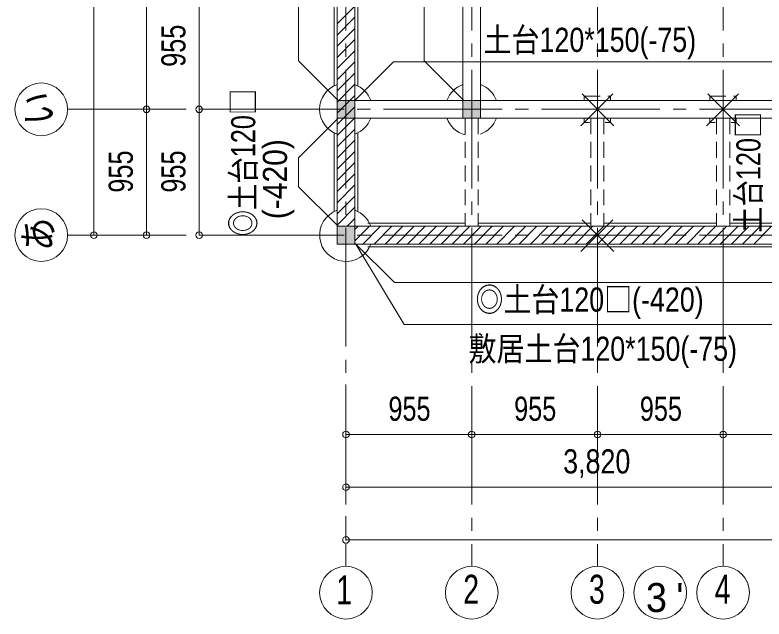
# Model space of a CAD drawing. Units: millimetres at full size, sheet at 1:100. Extents: x -20206 to -461, y -13906 to 13689.
# Drawn here: x -20206 to -14516, y 1120 to 5706 of the extents above; entities that cross this region are included whole.
import ezdxf
from ezdxf.enums import TextEntityAlignment as Align

# ---------------------------------------------------------------- set-up
doc = ezdxf.new("R2010")
doc.units = ezdxf.units.MM
doc.header["$LTSCALE"] = 100
doc.header["$PDMODE"] = 32
doc.header["$PDSIZE"] = 50
doc.linetypes.add('CHAIN2', pattern=[12, 9, -1, 1, -1])
doc.linetypes.add('DASHED1', pattern=[1.8, 1.2, -0.6])
for name, color, linetype, lineweight in [('1-0_通り心', 253, 'CHAIN2', 9), ('1-1_構造・躯体', 7, 'Continuous', 18), ('1-4_見え掛り', 5, 'Continuous', 15), ('1-5_建具枠', 4, 'DASHED1', 9), ('1-B_予備', 4, 'Continuous', 9), ('1-C_ハッチ', 253, 'Continuous', 9), ('1-D_寸法', 4, 'Continuous', 9), ('1-E_文字', 3, 'Continuous', 9), ('1-F_補助線', 3, 'Continuous', 9)]:
    doc.layers.add(name, color=color, linetype=linetype, lineweight=lineweight)
doc.styles.add('ＭＳ Ｐゴシック', font='')
doc.styles.get('ＭＳ Ｐゴシック').set_extended_font_data('MS PGothic')

# ---------------------------------------------------------------- blocks, each defined once
blk = doc.blocks.new('あｓ')
at = {"layer": '1-F_補助線', "color": 4}
blk.add_circle((-152.1, -4.3), 200, dxfattribs=at)
at = {"layer": '1-F_補助線', "style": 'ＭＳ Ｐゴシック', "width": 0.85}
blk.add_text('あ', height=219.9, rotation=90, dxfattribs=at).set_placement((0, -125), align=Align.BOTTOM_LEFT)
blk = doc.blocks.new('２３２１')
at = {"layer": '1-F_補助線', "color": 4}
blk.add_circle((-152.1, -4.3), 200, dxfattribs=at)
at = {"layer": '1-F_補助線', "style": 'ＭＳ Ｐゴシック', "width": 0.85}
blk.add_text('い', height=219.9, rotation=90, dxfattribs=at).set_placement((0, -125), align=Align.BOTTOM_LEFT)
blk = doc.blocks.new('２')
at = {"layer": '1-E_文字', "color": 4}
blk.add_circle((-4.2, 35.5), 200, dxfattribs=at)
at = {"layer": '1-E_文字', "style": 'ＭＳ Ｐゴシック', "width": 0.75}
blk.add_text('2', height=219.9, dxfattribs=at).set_placement((-68.2, -114.5), align=Align.BOTTOM_LEFT)
blk = doc.blocks.new('4')
at = {"layer": '1-F_補助線', "color": 4}
blk.add_circle((1.4, 43.1), 200, dxfattribs=at)
at = {"layer": '1-F_補助線', "style": 'ＭＳ Ｐゴシック', "width": 0.75}
blk.add_text('4', height=219.9, dxfattribs=at).set_placement((-62.6, -106.9), align=Align.BOTTOM_LEFT)
blk = doc.blocks.new('１')
at = {"layer": '1-D_寸法'}
blk.add_circle((2282.1, -7491.6), 200, dxfattribs=at)
at = {"layer": '1-D_寸法', "color": 3, "style": 'ＭＳ Ｐゴシック', "width": 0.75}
blk.add_text('1', height=219.9, dxfattribs=at).set_placement((2208.2, -7646.4), align=Align.BOTTOM_LEFT)
blk = doc.blocks.new('3')
at = {"layer": '1-F_補助線', "color": 4}
blk.add_circle((1.4, 43.1), 200, dxfattribs=at)
at = {"layer": '1-F_補助線', "style": 'ＭＳ Ｐゴシック', "width": 0.75}
blk.add_text('3', height=219.9, dxfattribs=at).set_placement((-62.6, -106.9), align=Align.BOTTOM_LEFT)
blk = doc.blocks.new("3'")
at = {"layer": '1-F_補助線', "color": 4}
blk.add_circle((478.9, 43.1), 200, dxfattribs=at)
at = {"layer": '1-F_補助線', "insert": (369.9, -106.9), "char_height": 219.9, "attachment_point": 7, "style": 'ＭＳ Ｐゴシック'}
blk.add_mtext("\\T1.44;3'", dxfattribs=at)

msp = doc.modelspace()

# ---------------------------------------------------------------- linework, layer by layer
at = {"layer": '1-0_通り心'}
for p, q in [((-17691.7, 13688.6), (-17691.7, 1520)), ((-16736.7, 13688.6), (-16736.7, 1520)), ((-15781.7, 13688.6), (-15781.7, 1520)), ((-14826.7, 13688.6), (-14826.7, 1520)), ((-19806.3, 4989.5), (-4970.9, 4989.5)), ((-19806.3, 4034.5), (-4983.2, 4034.5))]:
    msp.add_line(p, q, dxfattribs=at)
at = {"layer": '1-1_構造・躯体'}
for points in [[(-17759.2, 4922), (-17624.2, 4922), (-17624.2, 5057), (-17759.2, 5057)], [(-16804.2, 4922), (-16669.2, 4922), (-16669.2, 5057), (-16804.2, 5057)], [(-17759.2, 3967), (-17624.2, 3967), (-17624.2, 4102), (-17759.2, 4102)]]:
    msp.add_lwpolyline(points, close=True, dxfattribs=at)
at = {"layer": '1-4_見え掛り'}
for p, q in [((-17759.2, 4034.5), (-17759.2, 11614.5)), ((-17624.2, 4034.5), (-17624.2, 11614.5)), ((-16804.2, 11607), (-16804.2, 5049.5)), ((-16669.2, 11607), (-16669.2, 5049.5)), ((-17624.2, 5057), (-10119.2, 5057)), ((-17624.2, 4922), (-10119.2, 4922)), ((-9984.2, 4102), (-17751.7, 4102)), ((-9984.2, 3967), (-17751.7, 3967))]:
    msp.add_line(p, q, dxfattribs=at)
at = {"layer": '1-4_見え掛り', "linetype": 'DASHED1'}
for p, q in [((-16786.7, 4922), (-16786.7, 4102)), ((-16686.7, 4922), (-16686.7, 4102)), ((-15831.7, 4922), (-15831.7, 4102)), ((-15731.7, 4922), (-15731.7, 4102)), ((-14876.7, 4922), (-14876.7, 4102)), ((-14776.7, 4922), (-14776.7, 4102))]:
    msp.add_line(p, q, dxfattribs=at)
at = {"layer": '1-5_建具枠', "linetype": 'Continuous'}
for p, q in [((-17781.7, 6720.9), (-17781.7, 5168.2)), ((-17601.7, 6720.9), (-17601.7, 5168.2)), ((-17781.7, 4810.9), (-17781.7, 4213.2)), ((-17601.7, 4810.9), (-17601.7, 4213.2)), ((-17526.9, 4124.5), (-16786.7, 4124.5)), ((-16686.7, 4124.5), (-15831.7, 4124.5)), ((-15731.7, 4124.5), (-14876.7, 4124.5)), ((-14776.7, 4124.5), (-14046.1, 4124.5)), ((-17526.9, 3944.5), (-14046.1, 3944.5))]:
    msp.add_line(p, q, dxfattribs=at)
at = {"layer": '1-5_建具枠'}
for p, q in [((-15881.7, 5089.5), (-15681.7, 5089.5)), ((-15881.7, 5057), (-15881.7, 5089.5)), ((-15681.7, 5089.5), (-15681.7, 5057)), ((-14926.7, 5089.5), (-14726.7, 5089.5)), ((-14926.7, 5057), (-14926.7, 5089.5)), ((-14726.7, 5089.5), (-14726.7, 5057)), ((-15881.7, 4889.5), (-15881.7, 4922)), ((-15681.7, 4922), (-15681.7, 4889.5)), ((-14926.7, 4889.5), (-14926.7, 4922)), ((-14726.7, 4922), (-14726.7, 4889.5)), ((-15841.7, 4889.5), (-15881.7, 4889.5)), ((-15681.7, 4889.5), (-15721.7, 4889.5)), ((-14886.7, 4889.5), (-14926.7, 4889.5)), ((-14726.7, 4889.5), (-14766.7, 4889.5))]:
    msp.add_line(p, q, dxfattribs=at)
at = {"layer": '1-5_建具枠', "linetype": 'Continuous'}
for centre, start, end in [((-17691.7, 4989.5), 109.7246, 250.2754), ((-17691.7, 4989.5), 19.7246, 70.2754), ((-16736.7, 4989.5), 109.7246, 160.2754), ((-16736.7, 4989.5), 19.7246, 70.2754), ((-17691.7, 4989.5), 289.7246, 340.2754), ((-16736.7, 4989.5), 199.7246, 255.5225), ((-16736.7, 4989.5), 289.7246, 340.2754), ((-17691.7, 4034.5), 109.7246, 340.2754), ((-17691.7, 4034.5), 19.7246, 70.2754)]:
    msp.add_arc(centre, 200, start, end, dxfattribs=at)
at = {"layer": '1-B_予備'}
for p, q in [((-17096.7, 8442), (-17096.7, 5357)), ((-17751.7, 5057), (-18051.7, 5357)), ((-17624.2, 5057), (-17331.7, 5349.5)), ((-14252.1, 5349.5), (-17331.7, 5349.5)), ((-16796.7, 5057), (-17096.7, 5357)), ((-17751.7, 4922), (-18051.7, 4622)), ((-18051.7, 4622), (-18051.7, 4402)), ((-17751.7, 4102), (-18051.7, 4402)), ((-17624.2, 3974.5), (-17324.2, 3674.5)), ((-17616.7, 3967), (-17248.5, 3356.3)), ((-14239.2, 3674.5), (-17324.2, 3674.5)), ((-14163.5, 3356.3), (-17248.5, 3356.3))]:
    msp.add_line(p, q, dxfattribs=at)
at = {"layer": '1-B_予備', "color": 3, "lineweight": 25}
for p, q in [((-15906.7, 4864.5), (-15664.9, 5106.4)), ((-15656.7, 4864.5), (-15898.6, 5106.4)), ((-14951.7, 4864.5), (-14709.9, 5106.4)), ((-14701.7, 4864.5), (-14943.6, 5106.4)), ((-15906.7, 3909.5), (-15664.9, 4151.4)), ((-15656.7, 3909.5), (-15898.6, 4151.4))]:
    msp.add_line(p, q, dxfattribs=at)
at = {"layer": '1-B_予備'}
msp.add_lwpolyline([(-17751.7, 8742), (-18051.7, 8442), (-18051.7, 5357)], dxfattribs=at)
at = {"layer": '1-B_予備', "color": 8}
for points in [[(-17759.2, 5057), (-17759.2, 4922), (-17624.2, 5057), (-17624.2, 4922)], [(-16804.2, 5057), (-16804.2, 4922), (-16669.2, 5057), (-16669.2, 4922)], [(-17759.2, 4102), (-17759.2, 3967), (-17624.2, 4102), (-17624.2, 3967)]]:
    msp.add_solid(points, dxfattribs=at)
at = {"layer": '1-C_ハッチ'}
for p, q in [((-17759.2, 5638.2), (-17624.2, 5773.2)), ((-17759.2, 5553.4), (-17624.2, 5688.4)), ((-17759.2, 5468.5), (-17624.2, 5603.5)), ((-17759.2, 5383.7), (-17624.2, 5518.7)), ((-17759.2, 5298.8), (-17624.2, 5433.8)), ((-17759.2, 5214), (-17624.2, 5349)), ((-17759.2, 5129.1), (-17624.2, 5264.1)), ((-17759.2, 5044.3), (-17624.2, 5179.3)), ((-17759.2, 4959.4), (-17624.2, 5094.4)), ((-17759.2, 4874.6), (-17624.2, 5009.6)), ((-17759.2, 4789.7), (-17624.2, 4924.7)), ((-17759.2, 4704.9), (-17624.2, 4839.9)), ((-17759.2, 4620), (-17624.2, 4755)), ((-17759.2, 4535.2), (-17624.2, 4670.2)), ((-17759.2, 4450.3), (-17624.2, 4585.3)), ((-17759.2, 4365.5), (-17624.2, 4500.5)), ((-17759.2, 4280.6), (-17624.2, 4415.6)), ((-17759.2, 4195.7), (-17624.2, 4330.7)), ((-17759.2, 4110.9), (-17624.2, 4245.9)), ((-17683.2, 4102), (-17624.2, 4161)), ((-17624.2, 3991.3), (-17513.5, 4102)), ((-17624.2, 4076.2), (-17598.4, 4102)), ((-17563.7, 3967), (-17428.7, 4102)), ((-17478.8, 3967), (-17343.8, 4102)), ((-17394, 3967), (-17259, 4102)), ((-17309.1, 3967), (-17174.1, 4102)), ((-17224.3, 3967), (-17089.3, 4102)), ((-17139.4, 3967), (-17004.4, 4102)), ((-17054.6, 3967), (-16919.6, 4102)), ((-16969.7, 3967), (-16834.7, 4102)), ((-16884.9, 3967), (-16749.9, 4102)), ((-16800, 3967), (-16665, 4102)), ((-16715.2, 3967), (-16580.2, 4102)), ((-16630.3, 3967), (-16495.3, 4102)), ((-16545.4, 3967), (-16410.4, 4102)), ((-16460.6, 3967), (-16325.6, 4102)), ((-16375.7, 3967), (-16240.7, 4102)), ((-16290.9, 3967), (-16155.9, 4102)), ((-16206, 3967), (-16071, 4102)), ((-16121.2, 3967), (-15986.2, 4102)), ((-16036.3, 3967), (-15901.3, 4102)), ((-15951.5, 3967), (-15816.5, 4102)), ((-15866.6, 3967), (-15731.6, 4102)), ((-15781.8, 3967), (-15646.8, 4102)), ((-15696.9, 3967), (-15561.9, 4102)), ((-15612.1, 3967), (-15477.1, 4102)), ((-15527.2, 3967), (-15392.2, 4102)), ((-15442.4, 3967), (-15307.4, 4102)), ((-15357.5, 3967), (-15222.5, 4102)), ((-15272.7, 3967), (-15137.7, 4102)), ((-15187.8, 3967), (-15052.8, 4102)), ((-15102.9, 3967), (-14967.9, 4102)), ((-15018.1, 3967), (-14883.1, 4102)), ((-14933.2, 3967), (-14798.2, 4102)), ((-14848.4, 3967), (-14713.4, 4102)), ((-14763.5, 3967), (-14628.5, 4102)), ((-14678.7, 3967), (-14543.7, 4102)), ((-14593.8, 3967), (-14458.8, 4102))]:
    msp.add_line(p, q, dxfattribs=at)
at = {"layer": '1-D_寸法'}
for p, q in [((-19606.3, 4034.5), (-19606.3, 11674.5)), ((-19206.3, 8809.5), (-19206.3, 4989.5)), ((-18806.3, 5944.5), (-18806.3, 4989.5)), ((-19206.3, 4989.5), (-19006.3, 4989.5)), ((-19206.3, 4989.5), (-19206.3, 4034.5)), ((-18806.3, 4989.5), (-18591.7, 4989.5)), ((-18806.3, 4989.5), (-18806.3, 4034.5)), ((-19206.3, 4034.5), (-19006.3, 4034.5)), ((-18806.3, 4034.5), (-18591.7, 4034.5)), ((-17691.7, 2120), (-17691.7, 2899.6)), ((-17691.7, 2520), (-17691.7, 2768)), ((-16736.7, 2520), (-16736.7, 2768)), ((-15781.7, 2520), (-15781.7, 2768)), ((-14826.7, 2520), (-14826.7, 2768)), ((-17691.7, 2520), (-16736.7, 2520)), ((-16736.7, 2520), (-15781.7, 2520)), ((-15781.7, 2520), (-14826.7, 2520)), ((-14826.7, 2520), (-13871.7, 2520)), ((-17691.7, 2120), (-13871.7, 2120)), ((-17691.7, 1720), (-17691.7, 1902)), ((-17691.7, 1720), (-6231.7, 1720))]:
    msp.add_line(p, q, dxfattribs=at)
for p in [(-19206.3, 4989.5), (-18806.3, 4989.5), (-19606.3, 4034.5), (-19206.3, 4034.5), (-18806.3, 4034.5), (-17691.7, 2520), (-16736.7, 2520), (-15781.7, 2520), (-14826.7, 2520), (-17691.7, 2120), (-17691.7, 1720)]:
    msp.add_point(p, dxfattribs=at)

# ---------------------------------------------------------------- block references
at = {"layer": '1-E_文字'}
for name in ['3', "3'"]:
    msp.add_blockref(name, (-15783.1, 1276.9), dxfattribs=at)
at = {"layer": '1-F_補助線'}
for name, p in [('２３２１', (-19854.2, 4993.8)), ('あｓ', (-19854.2, 4038.8)), ('１', (-19973.8, 8811.6)), ('２', (-16732.5, 1284.5)), ('4', (-14828.1, 1276.9))]:
    msp.add_blockref(name, p, dxfattribs=at)

# ---------------------------------------------------------------- texts
at = {"layer": '1-D_寸法', "color": 3, "style": 'ＭＳ Ｐゴシック', "width": 0.8}
for p in [(-18856.3, 5312), (-19256.3, 4357), (-18856.3, 4357)]:
    msp.add_text('955', height=183.3, rotation=90, dxfattribs=at).set_placement(p, align=Align.BOTTOM_LEFT)
at = {"layer": '1-D_寸法', "color": 3, "style": 'ＭＳ Ｐゴシック'}
for s, width, p in [('955', 0.8, (-17369.2, 2570)), ('955', 0.8, (-16414.2, 2570)), ('955', 0.8, (-15459.2, 2570)), ('3,820', 0.85, (-16041.7, 2170))]:
    msp.add_text(s, height=183.3, dxfattribs=dict(at, width=width)).set_placement(p, align=Align.BOTTOM_LEFT)
at = {"layer": '1-E_文字', "style": 'ＭＳ Ｐゴシック', "width": 0.85}
for s, p in [('土台120*150(-75)', (-16646.3, 5370.4)), ('◎土台120□(-420)', (-16708.2, 3398.4)), ('敷居土台120*150(-75)', (-16760.8, 3025.1))]:
    msp.add_text(s, height=183.3, dxfattribs=at).set_placement(p, align=Align.BOTTOM_LEFT)
at = {"layer": '1-E_文字', "style": 'ＭＳ Ｐゴシック'}
for s, width, p in [('◎土台120□', 0.8, (-18325.9, 4025.4)), ('土台120□', 0.8, (-14487.8, 4051.7)), ('(-420)', 0.95, (-18084.7, 4155.3))]:
    msp.add_text(s, height=183.3, rotation=90, dxfattribs=dict(at, width=width)).set_placement(p, align=Align.BOTTOM_LEFT)

doc.saveas('drawing.dxf')
